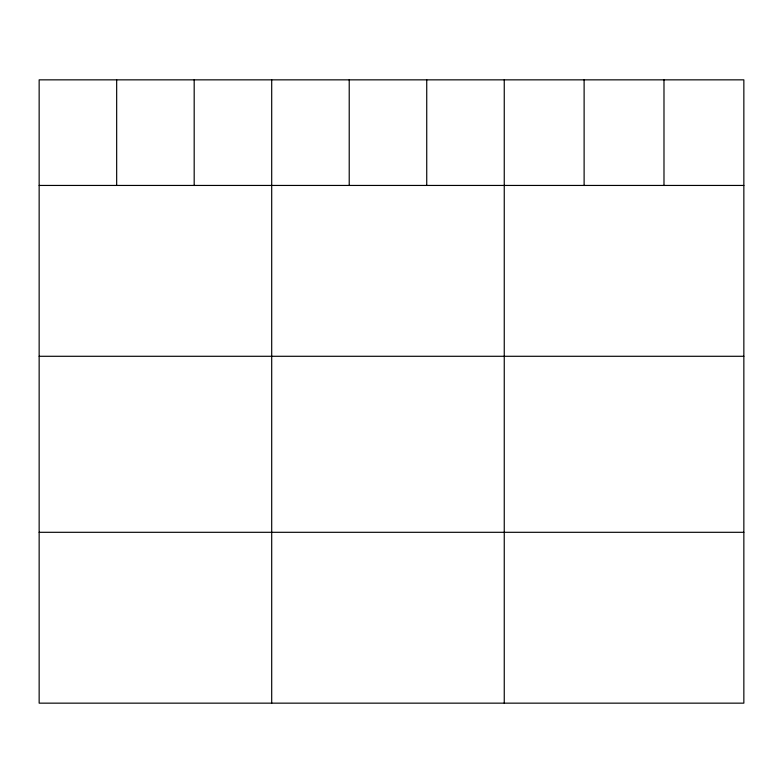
<?xml version="1.0" encoding="UTF-8"?>
<svg xmlns="http://www.w3.org/2000/svg" width="783" height="783" viewBox="0 0 783 783"><rect width="100%" height="100%" fill="white"/><g stroke="black" fill="none" stroke-linecap="round" stroke-linejoin="round"><path stroke-width="1.17" d="M743.85 185.444L743.85 703.154L39.15 703.154L39.15 79.846L743.85 79.846L743.85 185.444L39.15 185.444M39.15 356.285L743.85 356.285M39.15 532.303L743.85 532.303M663.984 79.846L663.984 185.444M584.118 79.846L584.118 185.444M504.252 79.846L504.252 703.154M426.735 79.846L426.735 185.444M349.218 79.846L349.218 185.444M271.701 79.846L271.701 703.154M194.184 79.846L194.184 185.444M116.667 79.846L116.667 185.444"/></g></svg>
